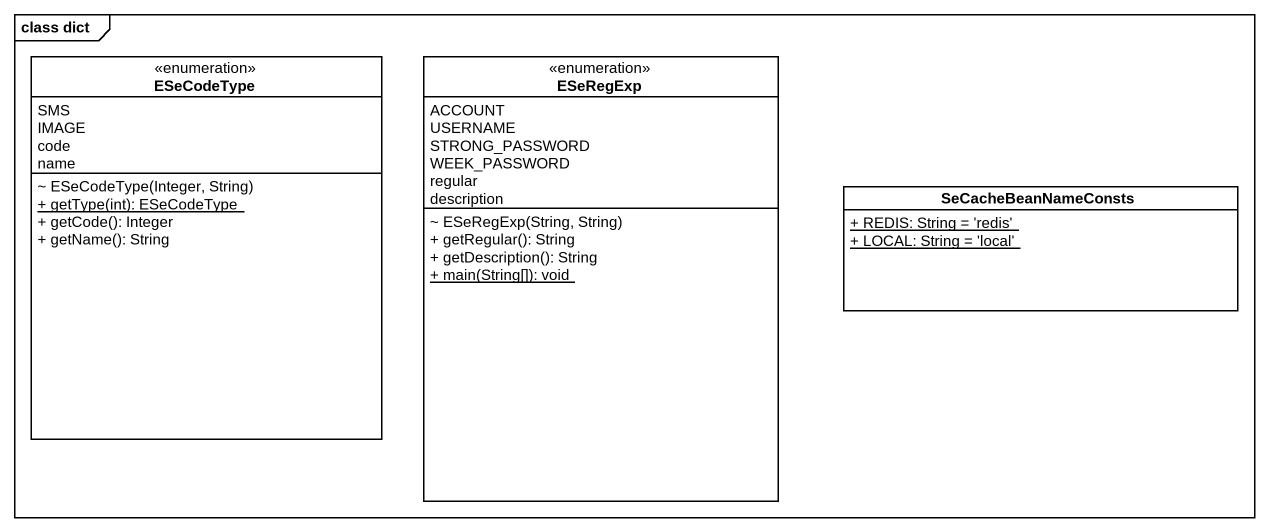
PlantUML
@startuml
mainframe class dict
hide circle
hide empty members
skinparam classAttributeIconSize 0
enum ESeCodeType {
  SMS
  IMAGE
  code
  name
  ~ ESeCodeType(Integer, String)
  {static} + getType(int): ESeCodeType
  + getCode(): Integer
  + getName(): String
}
enum ESeRegExp {
  ACCOUNT
  USERNAME
  STRONG_PASSWORD
  WEEK_PASSWORD
  regular
  description
  ~ ESeRegExp(String, String)
  + getRegular(): String
  + getDescription(): String
  {static} + main(String[]): void
}
class SeCacheBeanNameConsts {
  {static} + REDIS: String = 'redis'
  {static} + LOCAL: String = 'local'
}
@enduml
